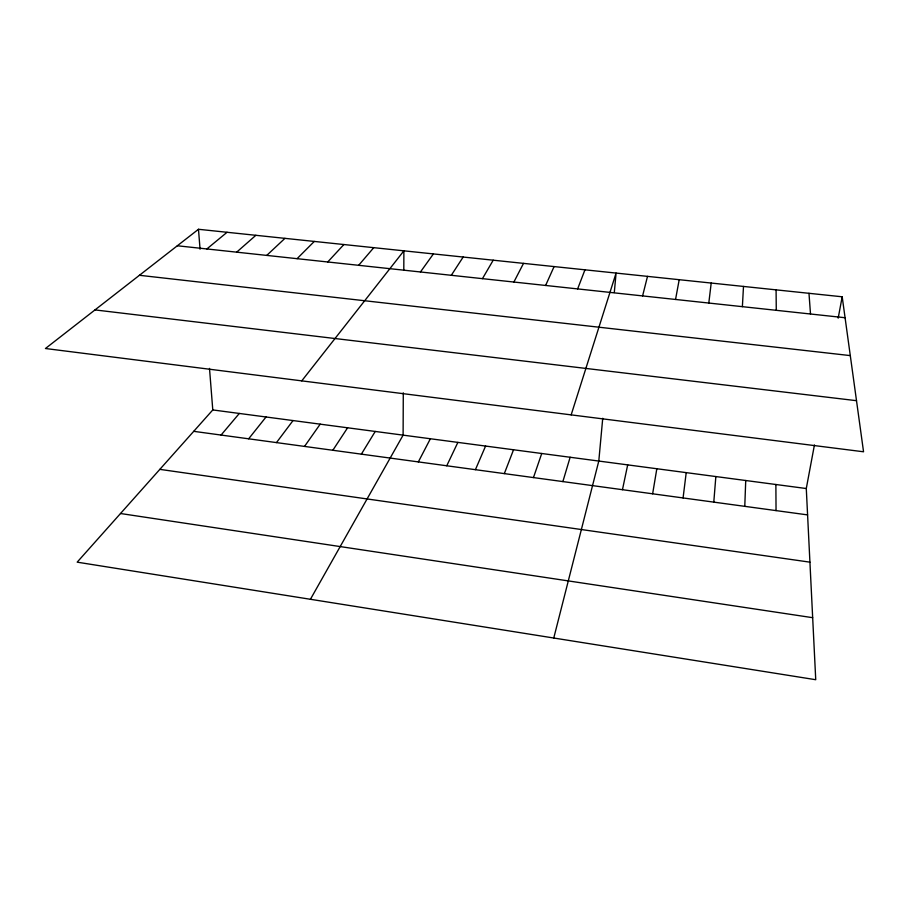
<?xml version="1.0" encoding="UTF-8"?>
<svg xmlns="http://www.w3.org/2000/svg" width="909" height="909" viewBox="0 0 909 909"><rect width="100%" height="100%" fill="white"/><g stroke="black" fill="none" stroke-linecap="round" stroke-linejoin="round"><path stroke-width="1.36" d="M403.289 392.824L403.107 435.138L310.423 599.281M403.801 269.837L403.891 250.827L301.754 380.871M744.778 506.347L745.732 480.509M742.38 306.663L743.494 286.437M713.792 502.132L715.849 476.555M602.735 418.265L598.792 461.056L553.763 638.016M614.302 292.516L616.086 273.075L571.159 414.879M708.804 303.038L711.202 283.051M683.079 497.95L686.215 472.623M652.639 493.803L656.832 468.737M675.546 299.459L679.205 279.699M209.502 368.395L212.786 409.936L77.174 562.16L815.737 679.716L806.283 488.531L814.43 444.967M838.178 318.161L842.189 296.788L198.48 229.284L45.45 348.511L863.55 451.784L842.189 296.788M622.46 489.701L627.687 464.874M642.595 295.914L647.503 276.37M562.876 481.588L570.136 457.261M533.469 477.577L541.73 453.489M577.635 288.903L584.953 269.814M504.325 473.612L513.54 449.762M475.418 469.68L485.588 446.058M545.616 285.46L554.092 266.576M446.751 465.783L457.875 442.388M513.88 282.04L523.516 263.371M418.333 461.908L430.377 438.752M482.452 278.654L493.212 260.19M361.362 454.159L375.235 431.445M451.307 275.291L463.17 257.042M332.83 450.273L347.602 427.787M304.526 446.421L320.195 424.151M420.447 271.973L433.4 253.918M276.472 442.603L293.016 420.56M248.657 438.808L266.053 416.981M221.069 435.059L239.317 413.447M358.657 265.314L373.747 247.668M327.729 261.974L343.886 244.532M297.084 258.679L314.287 241.43M266.735 255.406L284.949 238.351M236.658 252.168L255.872 235.306M206.854 248.952L227.057 232.284M177.323 245.771L845.075 317.73M139.441 275.291L850.29 355.601M95.002 309.912L856.505 400.687M212.786 409.936L806.283 488.531M193.719 431.332L807.578 514.892M159.836 469.362L809.919 562.16M120.511 513.517L812.669 617.688M198.48 229.284L200.06 249.214M808.976 293.3L810.51 314.003M776.081 289.857L776.275 310.31M775.877 484.497L776.047 510.597"/></g></svg>
